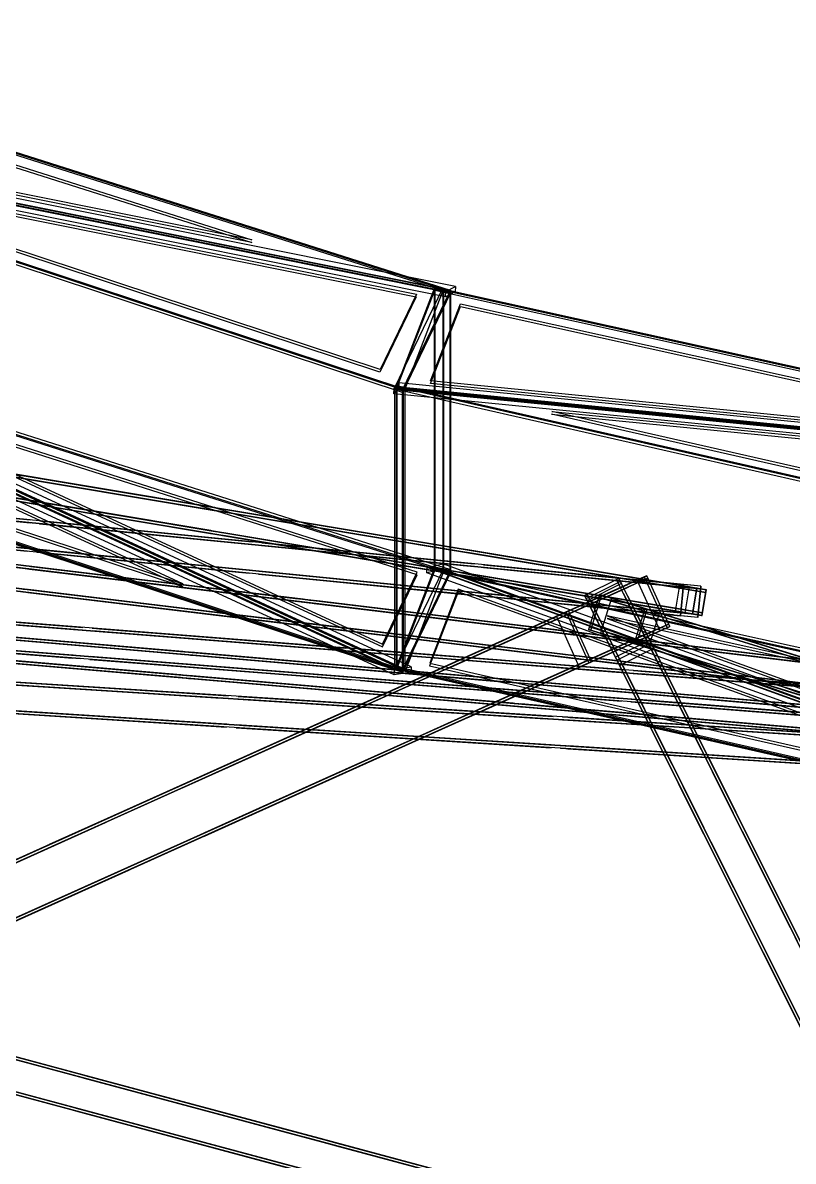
# Model space of a CAD drawing. Header units: millimetres. Extents: x -52000 to 48850, y -48850 to 51750.
# Drawn here: x -16614 to -12194, y 23291 to 29823 of the extents above; entities that cross this region are included whole.
import ezdxf

# ---------------------------------------------------------------- set-up
doc = ezdxf.new("R2010")
doc.units = ezdxf.units.MM
doc.layers.add('D-STR-STRC', color=7, linetype='Continuous', lineweight=25)

msp = doc.modelspace()

# ---------------------------------------------------------------- linework, layer by layer
at = {"layer": 'D-STR-STRC'}
for points in [[(-14160.9, 28272.6), (-19269.5, 29298.2), (-18994.6, 29807.9)], [(-14160.1, 28287.8), (-19268.7, 29313.4), (-18993.8, 29823.1)], [(-15300.9, 28562.1), (-19071.6, 29319), (-18868.7, 29695.3)], [(-15300.1, 28577.3), (-19070.8, 29334.3), (-18867.9, 29710.5)], [(-29278.2, 29340.4), (-29220.3, 29330.7), (-12692, 26569.9), (-12749.9, 26579.6)], [(-29280.8, 29324.6), (-29222.9, 29315), (-12694.7, 26554.1), (-12752.6, 26563.8)], [(-14160.9, 28272.6), (-14435.7, 27701.6), (-19269.5, 29298.2)], [(-14160.1, 28287.8), (-14434.9, 27716.9), (-19268.7, 29313.4)], [(-29300.3, 29208.2), (-29242.4, 29198.6), (-12714.1, 26437.7), (-12772, 26447.4)], [(-29302.9, 29192.5), (-29245, 29182.8), (-12716.7, 26421.9), (-12774.6, 26431.6)], [(-14356.8, 28251.4), (-14565.2, 27818.5), (-18229.9, 29028.9)], [(-14356, 28266.6), (-14564.4, 27833.7), (-18229.1, 29044.2)], [(-14204.2, 28301.1), (-14204.3, 26682.3), (-14478.9, 26112.2), (-14478.9, 27730.9)], [(-9408.6, 27218), (-14471.3, 27718.6), (-14250.5, 28289.5)], [(-9408, 27233.3), (-14470.8, 27733.9), (-14249.9, 28304.8)], [(-14250, 28304.1), (-14250, 26685.3), (-14470.7, 26114.6), (-14470.7, 27733.4)], [(-14160.2, 28287.1), (-14160.2, 26668.3), (-14434.8, 26097.6), (-14434.8, 27716.4)], [(-14199.8, 28293), (-14199.9, 26674.2), (-14420.6, 26103.2), (-14420.5, 27722)], [(-14252.1, 26679.1), (-14252.1, 28299.1), (-14249.9, 28304.8), (-14249.9, 26684.8)], [(-14134, 28279.7), (-14188.5, 28250.2), (-14187, 28280.7), (-14132.4, 28310.2)], [(-14162.9, 26662), (-14162.9, 28282), (-14160.1, 28287.8), (-14160.1, 26667.8)], [(-14434.9, 26096.9), (-18993.8, 28203.1), (-19268.7, 27693.4)], [(-14434.1, 26112.1), (-18993, 28218.4), (-19267.9, 27708.7)], [(-14434.9, 26096.9), (-14160.1, 26667.8), (-18993.8, 28203.1)], [(-14434.1, 26112.1), (-14159.3, 26683.1), (-18993, 28218.4)], [(-10355.3, 27365.3), (-14274.7, 27752.8), (-14103.7, 28194.8)], [(-10354.8, 27380.6), (-14274.1, 27768.1), (-14103.1, 28210.1)], [(-28020.5, 28070.4), (-27984.6, 28066.1), (-8463.9, 25709.1), (-8499.8, 25713.4)], [(-28018.6, 28086.3), (-27982.7, 28081.9), (-8461.9, 25725), (-8497.9, 25729.3)], [(-12726.1, 26574.4), (-12726.1, 26574.4), (-28002.4, 28083.3), (-28002.4, 28083.3)], [(-15696.9, 26587.9), (-18884.1, 28060.4), (-19076.3, 27704)], [(-15696.1, 26603.1), (-18883.3, 28075.7), (-19075.5, 27719.3)], [(-28036.6, 27937.4), (-28000.7, 27933), (-8479.9, 25576.1), (-8515.8, 25580.4)], [(-28034.7, 27953.2), (-27998.8, 27948.9), (-8478, 25591.9), (-8513.9, 25596.3)], [(-12740.6, 26427.1), (-12740.6, 26427.1), (-28016.9, 27936), (-28016.9, 27936)], [(-14550.6, 26242.3), (-14351.4, 26656.1), (-17854.3, 27768.6)], [(-14549.8, 26257.5), (-14350.7, 26671.3), (-17853.5, 27783.9)], [(-14458.7, 27727.3), (-14484.6, 27694.5), (-14483.4, 27725.1), (-14457.5, 27758)], [(-9408.6, 27218), (-9629.5, 26617.3), (-14471.4, 27718.6)], [(-14468.5, 27739.6), (-14468.5, 26119.6), (-14470.8, 26113.9), (-14470.8, 27733.9)], [(-9408, 27233.3), (-9628.9, 26632.7), (-14470.8, 27733.9)], [(-14432.1, 27722.7), (-14432.1, 26102.7), (-14434.9, 26096.9), (-14434.9, 27716.9)], [(-9604.1, 27184.7), (-9777.6, 26712.9), (-13580.4, 27577.8)], [(-9603.5, 27200), (-9777, 26728.2), (-13579.8, 27593.2)], [(-16843.9, 27247.2), (-16807.8, 27241.2), (-15515.6, 27025.3)], [(-16841.3, 27263), (-16805.2, 27256.9), (-15513, 27041.1)], [(-16818.4, 27242.9), (-15526.2, 27027.1), (-15490.1, 27021)], [(-16815.8, 27258.7), (-15523.5, 27042.9), (-15487.4, 27036.8)], [(-27118.3, 27190.9), (-27099.7, 27189.3), (-4228.7, 25234.7), (-4247.4, 25236.3)], [(-8483.1, 25726.5), (-8483.1, 25726.5), (-27109.6, 27189.2), (-27109.6, 27189.2)], [(-27119.7, 27175), (-27101.1, 27173.4), (-4230.1, 25218.7), (-4248.7, 25220.3)], [(-16866, 27115), (-16829.9, 27109), (-15537.7, 26893.1)], [(-16863.4, 27130.8), (-16827.3, 27124.8), (-15535, 26908.9)], [(-16840.5, 27110.8), (-15548.2, 26894.9), (-15512.1, 26888.9)], [(-16837.8, 27126.5), (-15545.6, 26910.7), (-15509.5, 26904.7)], [(-27129.7, 27057.4), (-27111.1, 27055.8), (-4240.2, 25101.1), (-4258.8, 25102.7)], [(-16612.7, 26974.4), (-17789.2, 27090.6), (-17789.2, 27090.6)], [(-16572.5, 26954.3), (-16572.5, 26954.3), (-17749, 27070.5)], [(-16570.9, 26970.2), (-16570.9, 26970.2), (-17747.4, 27086.4)], [(-27131.1, 27041.5), (-27112.5, 27039.9), (-4241.5, 25085.2), (-4260.1, 25086.8)], [(-8494.7, 25578.9), (-8494.7, 25578.9), (-27121.2, 27041.6), (-27121.2, 27041.6)], [(-15466.6, 27017.1), (-15430.5, 27011.1), (-14138.3, 26795.2)], [(-15464, 27032.9), (-15427.9, 27026.9), (-14135.6, 26811)], [(-15441, 27012.9), (-14148.8, 26797), (-14112.7, 26791)], [(-15438.4, 27028.6), (-14146.2, 26812.8), (-14110.1, 26806.8)], [(-16587.1, 26807), (-16587.1, 26807), (-17763.5, 26923.2)], [(-15341.3, 26832.7), (-16517.8, 26948.9), (-16517.8, 26948.9)], [(-15339.7, 26848.6), (-16516.2, 26964.8), (-16516.2, 26964.8)], [(-15299.5, 26828.6), (-15299.5, 26828.6), (-16476, 26944.8)], [(-15297.9, 26844.5), (-15297.9, 26844.5), (-16474.4, 26960.7)], [(-16588.6, 26791.1), (-16588.6, 26791.1), (-17765.1, 26907.3)], [(-15488.7, 26885), (-15452.6, 26878.9), (-14160.3, 26663.1)], [(-15486, 26900.7), (-15449.9, 26894.7), (-14157.7, 26678.9)], [(-15463.1, 26880.7), (-14170.9, 26664.8), (-14134.8, 26658.8)], [(-15460.5, 26896.5), (-14168.2, 26680.6), (-14132.1, 26674.6)], [(-15357.4, 26669.5), (-16533.9, 26785.7), (-16533.9, 26785.7)], [(-15355.8, 26685.4), (-16532.3, 26801.6), (-16532.3, 26801.6)], [(-15314, 26681.3), (-15314, 26681.3), (-16490.5, 26797.5)], [(-14068.2, 26707), (-15244.7, 26823.2), (-15244.7, 26823.2)], [(-14066.7, 26722.9), (-15243.2, 26839.1), (-15243.2, 26839.1)], [(-14026.5, 26702.8), (-14026.5, 26702.8), (-15202.9, 26819)], [(-14024.9, 26718.8), (-14024.9, 26718.8), (-15201.4, 26835)], [(-14089.2, 26787.1), (-14053.1, 26781), (-12831, 26576.9)], [(-14086.6, 26802.8), (-14050.5, 26796.8), (-12828.4, 26592.7)], [(-14061, 26798.6), (-12838.9, 26594.4), (-12802.8, 26588.4)], [(-15315.6, 26665.4), (-15315.6, 26665.4), (-16492.1, 26781.6)], [(-14063.7, 26782.8), (-12841.6, 26578.6), (-12805.5, 26572.6)], [(-16597.6, 26691.2), (-16575.2, 26688.5), (-15035.2, 26502.5)], [(-16595.7, 26707.1), (-16573.3, 26704.4), (-15033.3, 26518.4)], [(-16569, 26687.7), (-15029, 26501.8), (-15006.6, 26499.1)], [(-16567.1, 26703.6), (-15027.1, 26517.7), (-15004.7, 26515)], [(-14084.4, 26543.8), (-15260.9, 26660), (-15260.9, 26660)], [(-14082.8, 26559.7), (-15259.3, 26675.9), (-15259.3, 26675.9)], [(-14042.6, 26539.6), (-14042.6, 26539.6), (-15219.1, 26655.8)], [(-14041, 26555.6), (-14041, 26555.6), (-15217.5, 26671.8)], [(-9628.9, 25012.7), (-14249.9, 26684.8), (-14470.8, 26113.9)], [(-9628.4, 25028), (-14249.3, 26700.1), (-14470.2, 26129.2)], [(-14294, 26697.9), (-14204, 26717.7), (-14205.2, 26687.1), (-14295.1, 26667.3)], [(-9628.9, 25012.7), (-9408, 25613.3), (-14249.9, 26684.8)], [(-9628.3, 25028), (-9407.4, 25628.7), (-14249.2, 26700.2)], [(-14111.3, 26654.9), (-14075.2, 26648.9), (-12853.1, 26444.7)], [(-14108.7, 26670.7), (-14072.6, 26664.6), (-12850.5, 26460.5)], [(-14083.1, 26666.4), (-12861, 26462.3), (-12824.9, 26456.2)], [(-12867.4, 26588.3), (-13971.7, 26697.4), (-13971.7, 26697.4)], [(-12865.8, 26604.3), (-13970.1, 26713.4), (-13970.1, 26713.4)], [(-12825.6, 26584.2), (-12825.6, 26584.2), (-13929.9, 26693.3)], [(-12824, 26600.1), (-12824, 26600.1), (-13928.3, 26709.2)], [(-4239.8, 25234.6), (-4239.8, 25234.6), (-26574.2, 26652.7), (-26574.2, 26652.7)], [(-13034.2, 26650.1), (-13497.1, 26441.7), (-22599.7, 22344.3), (-22136.8, 22552.6)], [(-13027.7, 26635.5), (-13490.5, 26427.1), (-22593.1, 22329.7), (-22130.2, 22538.1)], [(-13151.2, 26597.4), (-13523.7, 26429.7), (-14186.5, 26131.4)], [(-13143.7, 26600.8), (-13806.4, 26302.5), (-14178.9, 26134.8)], [(-14085.8, 26650.6), (-12863.7, 26446.5), (-12827.6, 26440.4)], [(-12958.4, 26333.3), (-13089.8, 26625.1), (-13552.7, 26416.7), (-13421.3, 26124.9)], [(-12902.9, 26358.3), (-13034.2, 26650.1), (-13497.1, 26441.7), (-13365.8, 26149.9)], [(-13194.4, 26634.8), (-13391.2, 26536.4), (-13382.7, 26519.5), (-13186, 26617.9)], [(-13194.4, 26634.8), (-13391.2, 26536.4), (-13205.6, 26165.2), (-13008.8, 26263.6)], [(-13179.5, 26605.1), (-13376.3, 26506.7), (-13190.7, 26135.5), (-12994, 26233.9)], [(-13208.7, 26627.6), (-13023.1, 26256.5), (-10974.4, 22159), (-11160, 22530.2)], [(-13194.4, 26634.8), (-13008.8, 26263.6), (-10960.1, 22166.2), (-11145.7, 22537.3)], [(-12902.9, 26358.3), (-13034.2, 26650.1), (-13048.7, 26643.6), (-12917.3, 26351.8)], [(-12846.7, 26595.7), (-12871.4, 26447.8), (-12813.5, 26438.1), (-12788.7, 26586)], [(-12841.7, 26421), (-12824, 26600.1), (-12824, 26600.1), (-12841.7, 26421)], [(-12742.2, 26411.2), (-12724.5, 26590.3), (-12724.5, 26590.3), (-12742.2, 26411.2)], [(-26501.7, 26536), (-26243.8, 26466.8), (-10995.1, 22369.3), (-11252.9, 22438.6)], [(-16613.6, 26558.1), (-16591.3, 26555.4), (-15051.3, 26369.5)], [(-16611.7, 26574), (-16589.3, 26571.3), (-15049.3, 26385.4)], [(-16585.1, 26554.7), (-15045.1, 26368.7), (-15022.7, 26366)], [(-16583.2, 26570.6), (-15043.2, 26384.6), (-15020.8, 26381.9)], [(-10686.4, 25316.2), (-14116, 26557.3), (-14279.9, 26133.5)], [(-10685.9, 25331.5), (-14115.4, 26572.6), (-14279.4, 26148.8)], [(-13144.7, 26582.8), (-13517.2, 26415.2), (-14179.9, 26116.8)], [(-13137.1, 26586.2), (-13799.9, 26287.9), (-14172.3, 26120.2)], [(-12883.5, 26425.1), (-13987.8, 26534.2), (-13987.8, 26534.2)], [(-12881.9, 26441.1), (-13986.3, 26550.1), (-13986.3, 26550.1)], [(-12841.7, 26421), (-12841.7, 26421), (-13946, 26530.1)], [(-12840.1, 26436.9), (-12840.1, 26436.9), (-13944.5, 26546)], [(-13391.2, 26536.4), (-13205.6, 26165.2), (-11156.9, 22067.8), (-11342.5, 22439)], [(-13376.9, 26543.5), (-13191.3, 26172.4), (-11142.6, 22074.9), (-11328.2, 22446.1)], [(-13306.3, 26542.9), (-13368.5, 26342.4), (-13355.5, 26338.3), (-13293.2, 26538.9)], [(-13306.3, 26542.9), (-13368.5, 26342.4), (-13093.7, 26257.1), (-13031.5, 26457.6)], [(-13311, 26527.7), (-13036.2, 26442.3), (163.8, 22344.9), (-111, 22430.2)], [(-13306.3, 26542.9), (-13031.5, 26457.6), (168.5, 22360.2), (-106.3, 22445.5)], [(-13170.3, 26550.8), (-13025.2, 26260.6), (-12892.3, 25994.9)], [(-13158, 26526.2), (-13025.1, 26260.5), (-12880.1, 25970.3)], [(-13156, 26557.9), (-13010.9, 26267.8), (-12878, 26002)], [(-13143.7, 26533.4), (-13010.8, 26267.6), (-12865.7, 25977.4)], [(-12749.9, 26579.6), (-12774.6, 26431.6), (-12770.8, 26431), (-12746.1, 26578.9)], [(-12749.9, 26579.6), (-12774.6, 26431.6), (-12716.7, 26421.9), (-12692, 26569.9)], [(-12695.9, 26570.5), (-12720.6, 26422.6), (-12716.7, 26421.9), (-12692, 26569.9)], [(-4249.1, 25086.9), (-4249.1, 25086.9), (-26583.5, 26505), (-26583.5, 26505)], [(-26505.8, 26520.6), (-26248, 26451.3), (-10999.3, 22353.9), (-11257.1, 22423.1)], [(-16312.2, 26357.3), (-17767.7, 26471.6), (-17767.7, 26471.6)], [(-16270.3, 26354), (-16270.3, 26354), (-17725.8, 26468.3)], [(-14970.9, 26494.8), (-14948.5, 26492.1), (-13408.5, 26306.1)], [(-14968.9, 26510.6), (-14946.5, 26507.9), (-13406.5, 26322)], [(-14942.3, 26491.3), (-13402.3, 26305.4), (-13379.9, 26302.7)], [(-14940.4, 26507.2), (-13400.4, 26321.3), (-13378, 26318.5)], [(-13352.8, 26459.5), (-13207.7, 26169.4), (-13074.8, 25903.6)], [(-13338.4, 26466.7), (-13193.4, 26176.5), (-13060.5, 25910.8)], [(-13236.7, 26521.3), (-13299, 26320.8), (-13024.2, 26235.5), (-12961.9, 26436)], [(-13185.8, 26488.8), (-12992.8, 26428.9), (-12012.8, 26124.7)], [(-13184, 26488.2), (-12204, 26184), (-12011, 26124.1)], [(-13181.1, 26504.1), (-12988.1, 26444.2), (-12008.1, 26140)], [(-13179.2, 26503.5), (-12199.2, 26199.3), (-12006.2, 26139.4)], [(-13044.5, 26461.7), (-13106.8, 26261.1), (-13093.7, 26257.1), (-13031.5, 26457.6)], [(-16313.4, 26341.4), (-17768.9, 26455.7), (-17768.9, 26455.7)], [(-16271.6, 26338.1), (-16271.6, 26338.1), (-17727.1, 26452.4)], [(-13351.3, 26156.4), (-13482.7, 26448.2), (-13497.1, 26441.7), (-13365.8, 26149.9)], [(-13340.5, 26435), (-13207.6, 26169.2), (-13062.5, 25879.1)], [(-13326.2, 26442.1), (-13193.3, 26176.4), (-13048.2, 25886.2)], [(-9765.5, 25139.8), (-9598.4, 25594.3), (-13262.1, 26405.1)], [(-9764.9, 25155.2), (-9597.7, 25609.7), (-13261.5, 26420.4)], [(-26556.2, 26333.2), (-26298.3, 26264), (-11049.6, 22166.5), (-11307.4, 22235.8)], [(-26552, 26348.7), (-26294.2, 26279.4), (-11045.5, 22182), (-11303.3, 22251.2)], [(-12909.5, 26372.9), (-13372.3, 26164.5), (-22474.9, 22067.1), (-22012, 22275.4)], [(-12902.9, 26358.3), (-13365.8, 26149.9), (-22468.3, 22052.5), (-22005.4, 22260.8)], [(-17558.2, 26357.8), (-17546.6, 26356.8), (-15728.2, 26201.4)], [(-17556.9, 26373.8), (-17545.3, 26372.8), (-15726.9, 26217.3)], [(-17527.5, 26355.2), (-15709.1, 26199.8), (-15697.5, 26198.8)], [(-17526.1, 26371.1), (-15707.7, 26215.7), (-15696.1, 26214.7)], [(-14761.2, 26219.5), (-16216.7, 26333.8), (-16216.7, 26333.8)], [(-14760, 26235.4), (-16215.5, 26349.7), (-16215.5, 26349.7)], [(-14719.3, 26216.2), (-14719.3, 26216.2), (-16174.9, 26330.5)], [(-14718.1, 26232.1), (-14718.1, 26232.1), (-16173.6, 26346.4)], [(-14986.9, 26361.7), (-14964.5, 26359), (-13424.5, 26173.1)], [(-14985, 26377.6), (-14962.6, 26374.9), (-13422.6, 26189)], [(-14958.3, 26358.3), (-13418.3, 26172.3), (-13396, 26169.6)], [(-14956.4, 26374.2), (-13416.4, 26188.2), (-13394, 26185.5)], [(-13368.5, 26342.4), (-13093.7, 26257.1), (106.3, 22159.6), (-168.5, 22244.9)], [(-13363.8, 26357.7), (-13089, 26272.3), (111, 22174.9), (-163.8, 22260.2)], [(-16326.3, 26177.9), (-17781.8, 26292.2), (-17781.8, 26292.2)], [(-16325, 26193.8), (-17780.5, 26308.1), (-17780.5, 26308.1)], [(-16284.4, 26174.6), (-16284.4, 26174.6), (-17739.9, 26288.9)], [(-16283.1, 26190.5), (-16283.1, 26190.5), (-17738.7, 26304.8)], [(-13869.5, 26274.1), (-14242, 26106.4), (-14945, 25790)], [(-13862, 26277.5), (-14565, 25961), (-14937.5, 25793.4)], [(-13855.4, 26262.9), (-14558.4, 25946.4), (-14930.9, 25778.8)], [(-13026.5, 26320.2), (-13398.9, 26152.5), (-14061.7, 25854.2)], [(-13019.9, 26305.6), (-13392.4, 26137.9), (-14055.1, 25839.6)], [(-13018.9, 26323.6), (-13681.7, 26025.3), (-14054.1, 25857.6)], [(-13012.3, 26309), (-13675.1, 26010.7), (-14047.6, 25843)], [(-13344.1, 26298.3), (-13321.7, 26295.6), (-11781.7, 26109.7)], [(-13342.2, 26314.2), (-13319.8, 26311.5), (-11779.8, 26125.6)], [(-13315.6, 26294.9), (-11775.5, 26109), (-11753.2, 26106.2)], [(-13313.6, 26310.8), (-11773.6, 26124.8), (-11751.2, 26122.1)], [(-13243.4, 26303.5), (-13050.3, 26243.6), (-12070.3, 25939.4)], [(-13241.5, 26302.9), (-12261.5, 25998.7), (-12068.5, 25938.8)], [(-13238.6, 26318.8), (-13045.6, 26258.9), (-12065.6, 25954.7)], [(-13236.7, 26318.2), (-12256.8, 26014), (-12063.7, 25954.1)], [(-13017.3, 26280.5), (-13214, 26182.1), (-13205.6, 26165.2), (-13008.8, 26263.6)], [(-17569.7, 26224.3), (-17558, 26223.3), (-15739.6, 26067.9)], [(-17568.3, 26240.2), (-17556.7, 26239.2), (-15738.3, 26083.8)], [(-17538.9, 26221.7), (-15720.5, 26066.3), (-15708.9, 26065.3)], [(-17537.5, 26237.6), (-15719.1, 26082.2), (-15707.5, 26081.2)], [(-15651, 26210.9), (-15639.4, 26209.9), (-13821, 26054.5)], [(-15620.2, 26208.2), (-13801.8, 26052.8), (-13790.2, 26051.8)], [(-13863, 26259.5), (-14235.4, 26091.8), (-14938.4, 25775.4)], [(-13209, 26097.6), (-14664.5, 26211.9), (-14664.5, 26211.9)], [(-13207.8, 26113.5), (-14663.3, 26227.8), (-14663.3, 26227.8)], [(-13167.1, 26094.3), (-13167.1, 26094.3), (-14622.6, 26208.6)], [(-13165.9, 26110.2), (-13165.9, 26110.2), (-14621.4, 26224.5)], [(-13010.3, 26230.9), (-12854.5, 25919.2), (-12721.6, 25653.4)], [(-12998.1, 26206.3), (-12865.2, 25940.6), (-12709.3, 25628.8)], [(-12996, 26238), (-12840.2, 25926.3), (-12707.3, 25660.6)], [(-12983.7, 26213.4), (-12850.9, 25947.7), (-12695, 25636)], [(-14774.1, 26056), (-16229.6, 26170.3), (-16229.6, 26170.3)], [(-14772.8, 26071.9), (-16228.3, 26186.2), (-16228.3, 26186.2)], [(-14732.2, 26052.7), (-14732.2, 26052.7), (-16187.7, 26167)], [(-14730.9, 26068.6), (-14730.9, 26068.6), (-16186.4, 26182.9)], [(-15652.3, 26194.9), (-15640.7, 26193.9), (-13822.3, 26038.5)], [(-15621.6, 26192.3), (-13803.2, 26036.9), (-13791.6, 26035.9)], [(-13360.2, 26165.3), (-13337.8, 26162.6), (-11797.8, 25976.7)], [(-13358.3, 26181.2), (-13335.9, 26178.5), (-11795.9, 25992.5)], [(-13331.6, 26161.9), (-11791.6, 25975.9), (-11769.2, 25973.2)], [(-13329.7, 26177.7), (-11789.7, 25991.8), (-11767.3, 25989.1)], [(-13192.8, 26139.6), (-13036.9, 25827.9), (-12904.1, 25562.2)], [(-13178.5, 26146.8), (-13022.6, 25835.1), (-12889.8, 25569.3)], [(-15475.3, 25964), (-17239.7, 26076), (-17239.7, 26076)], [(-15433.4, 25961.4), (-15433.4, 25961.4), (-17197.8, 26073.4)], [(-15662.4, 26077.3), (-15650.8, 26076.4), (-13832.4, 25920.9)], [(-15631.6, 26074.7), (-13813.2, 25919.3), (-13801.6, 25918.3)], [(-14482.3, 26111.5), (-14385.2, 26128), (-14386.8, 26097.5), (-14483.9, 26081)], [(-13180.5, 26115.1), (-13047.7, 25849.3), (-12891.8, 25537.6)], [(-13166.2, 26122.2), (-13033.3, 25856.5), (-12877.5, 25544.8)], [(-11656.8, 25975.7), (-13112.3, 26090), (-13112.3, 26090)], [(-11655.5, 25991.6), (-13111.1, 26105.9), (-13111.1, 26105.9)], [(-11614.9, 25972.4), (-11614.9, 25972.4), (-13070.4, 26086.7)], [(-11613.7, 25988.4), (-11613.7, 25988.4), (-13069.2, 26102.6)], [(-15476.3, 25948), (-17240.7, 26060.1), (-17240.7, 26060.1)], [(-15434.4, 25945.4), (-15434.4, 25945.4), (-17198.8, 26057.4)], [(-15663.7, 26061.4), (-15652.1, 26060.4), (-13833.7, 25905)], [(-15633, 26058.8), (-13814.6, 25903.4), (-13803, 25902.4)], [(-13737.2, 26000.3), (-14440.2, 25683.8), (-14812.7, 25516.2)], [(-13221.8, 25934.1), (-14677.4, 26048.4), (-14677.4, 26048.4)], [(-13220.6, 25950), (-14676.1, 26064.3), (-14676.1, 26064.3)], [(-13180, 25930.8), (-13180, 25930.8), (-14635.5, 26045.1)], [(-13178.7, 25946.7), (-13178.7, 25946.7), (-14634.2, 26061)], [(-13746.4, 26032), (-13734.8, 26031), (-11916.4, 25875.6)], [(-13745.1, 26048), (-13733.4, 26047), (-11915, 25891.6)], [(-13715.7, 26029.4), (-11897.2, 25874), (-11885.6, 25873)], [(-13714.3, 26045.3), (-11895.9, 25889.9), (-11884.3, 25888.9)], [(-14620.5, 25936), (-15323.5, 25619.6), (-15696, 25451.9)], [(-13615.1, 25829.9), (-15379.5, 25941.9), (-15379.5, 25941.9)], [(-13614.1, 25845.8), (-15378.5, 25957.9), (-15378.5, 25957.9)], [(-13573.2, 25827.2), (-13573.2, 25827.2), (-15337.6, 25939.2)], [(-13572.2, 25843.2), (-13572.2, 25843.2), (-15336.6, 25955.2)], [(-13744.7, 25996.9), (-14117.2, 25829.2), (-14820.2, 25512.7)], [(-13738.2, 25982.3), (-14110.7, 25814.6), (-14813.7, 25498.2)], [(-13730.6, 25985.7), (-14433.6, 25669.2), (-14806.1, 25501.6)], [(-11668.4, 25828.1), (-13123.9, 25942.4), (-13123.9, 25942.4)], [(-11626.5, 25824.9), (-11626.5, 25824.9), (-13082, 25939.2)], [(-15486.7, 25784.4), (-17251.1, 25896.4), (-17251.1, 25896.4)], [(-15485.7, 25800.3), (-17250.1, 25912.4), (-17250.1, 25912.4)], [(-15444.8, 25781.7), (-15444.8, 25781.7), (-17209.2, 25893.7)], [(-15443.8, 25797.7), (-15443.8, 25797.7), (-17208.2, 25909.7)], [(-14628.1, 25932.6), (-15000.6, 25765), (-15703.6, 25448.5)], [(-14621.5, 25918), (-14994, 25750.4), (-15697, 25433.9)], [(-14614, 25921.4), (-15317, 25605), (-15689.4, 25437.3)], [(-13757.8, 25898.5), (-13746.2, 25897.5), (-11927.8, 25742.1)], [(-13756.5, 25914.5), (-13744.9, 25913.5), (-11926.5, 25758.1)], [(-13727.1, 25895.9), (-11908.7, 25740.5), (-11897, 25739.5)], [(-13725.7, 25911.8), (-11907.3, 25756.4), (-11895.7, 25755.4)], [(-11669.6, 25812.2), (-13125.1, 25926.5), (-13125.1, 25926.5)], [(-11627.8, 25808.9), (-11627.8, 25808.9), (-13083.3, 25923.2)], [(-12839.6, 25889.4), (-12683.8, 25577.7), (-12550.9, 25312)], [(-12825.3, 25896.6), (-12669.4, 25584.9), (-12536.6, 25319.1)], [(-12813, 25872), (-12680.1, 25606.3), (-12524.3, 25294.5)], [(-11753.9, 25711.7), (-13518.3, 25823.7), (-13518.3, 25823.7)], [(-11752.9, 25727.7), (-13517.3, 25839.7), (-13517.3, 25839.7)], [(-11712, 25709), (-11712, 25709), (-13476.4, 25821.1)], [(-11711, 25725), (-11711, 25725), (-13475.4, 25837)], [(-13007.8, 25805.3), (-12851.9, 25493.6), (-12719, 25227.9)], [(-12827.3, 25864.8), (-12694.5, 25599.1), (-12538.6, 25287.4)], [(-13625.5, 25666.2), (-15389.9, 25778.2), (-15389.9, 25778.2)], [(-13624.5, 25682.2), (-15388.9, 25794.2), (-15388.9, 25794.2)], [(-13583.6, 25663.5), (-13583.6, 25663.5), (-15348, 25775.6)], [(-13582.6, 25679.5), (-13582.6, 25679.5), (-15347, 25791.5)], [(-13022.1, 25798.2), (-12866.2, 25486.5), (-12733.4, 25220.7)], [(-13009.8, 25773.6), (-12876.9, 25507.9), (-12721.1, 25196.2)], [(-12995.5, 25780.8), (-12862.6, 25515), (-12706.7, 25203.3)], [(-11763.3, 25564), (-13527.7, 25676), (-13527.7, 25676)], [(-11721.4, 25561.3), (-11721.4, 25561.3), (-13485.8, 25673.4)], [(-14503.3, 25655.4), (-14875.8, 25487.8), (-15578.8, 25171.3)], [(-14496.7, 25640.8), (-14869.2, 25473.2), (-15572.2, 25156.7)], [(-14495.7, 25658.8), (-15198.8, 25342.4), (-15571.2, 25174.7)], [(-14489.2, 25644.2), (-15192.2, 25327.8), (-15564.7, 25160.1)], [(-11764.3, 25548), (-13528.7, 25660.1), (-13528.7, 25660.1)], [(-11722.4, 25545.4), (-11722.4, 25545.4), (-13486.8, 25657.4)], [(-15386.6, 25591.2), (-15759.1, 25423.5), (-16462.1, 25107.1)], [(-15380.1, 25576.6), (-15752.5, 25408.9), (-16455.5, 25092.5)], [(-15379.1, 25594.6), (-16082.1, 25278.1), (-16454.6, 25110.5)], [(-15372.5, 25580), (-16075.5, 25263.5), (-16448, 25095.9)], [(-12668.9, 25548), (-12513, 25236.2), (-12380.2, 24970.5)], [(-12654.6, 25555.1), (-12498.7, 25243.4), (-12365.9, 24977.7)], [(-12656.6, 25523.4), (-12523.7, 25257.7), (-12367.9, 24945.9)], [(-12642.3, 25530.5), (-12509.4, 25264.8), (-12353.6, 24953.1)], [(-12851.4, 25456.7), (-12695.5, 25145), (-12562.6, 24879.3)], [(-12839.1, 25432.2), (-12706.2, 25166.4), (-12550.3, 24854.7)], [(-12837, 25463.9), (-12681.2, 25152.2), (-12548.3, 24886.4)], [(-12824.8, 25439.3), (-12691.9, 25173.6), (-12536, 24861.9)], [(-15261.8, 25314), (-15634.3, 25146.3), (-16337.3, 24829.8)], [(-15255.3, 25299.4), (-15627.7, 25131.7), (-16330.8, 24815.3)], [(-15254.3, 25317.4), (-15957.3, 25000.9), (-16329.8, 24833.2)], [(-15247.7, 25302.8), (-15950.7, 24986.3), (-16323.2, 24818.7)], [(-16145.2, 25249.7), (-16517.6, 25082.1), (-17220.7, 24765.6)], [(-16138.6, 25235.1), (-16511.1, 25067.5), (-17214.1, 24751)], [(-16137.6, 25253.1), (-16840.6, 24936.7), (-17213.1, 24769)], [(-16131, 25238.5), (-16834.1, 24922.1), (-17206.5, 24754.4)], [(-12498.2, 25206.5), (-12342.3, 24894.8), (-12209.4, 24629.1)], [(-12485.9, 25181.9), (-12353, 24916.2), (-12197.1, 24604.5)], [(-12483.9, 25213.7), (-12328, 24901.9), (-12195.1, 24636.2)], [(-12471.6, 25189.1), (-12338.7, 24923.4), (-12182.8, 24611.6)], [(-12680.6, 25115.3), (-12524.8, 24803.6), (-12391.9, 24537.8)], [(-12668.3, 25090.7), (-12535.5, 24825), (-12379.6, 24513.2)], [(-12666.3, 25122.4), (-12510.5, 24810.7), (-12377.6, 24545)], [(-12654, 25097.9), (-12521.2, 24832.1), (-12365.3, 24520.4)], [(-16020.4, 24972.5), (-16392.9, 24804.8), (-17095.9, 24488.4)], [(-16013.8, 24957.9), (-16386.3, 24790.3), (-17089.3, 24473.8)], [(-16012.8, 24975.9), (-16715.8, 24659.5), (-17088.3, 24491.8)], [(-16006.3, 24961.3), (-16709.3, 24644.9), (-17081.7, 24477.2)], [(-12327.4, 24865.1), (-12171.6, 24553.3), (-12038.7, 24287.6)], [(-12315.1, 24840.5), (-12182.3, 24574.8), (-12026.4, 24263)], [(-12313.1, 24872.2), (-12157.3, 24560.5), (-12024.4, 24294.8)], [(-12300.8, 24847.6), (-12168, 24581.9), (-12012.1, 24270.2)], [(-12509.9, 24773.8), (-12354, 24462.1), (-12221.2, 24196.4)], [(-12495.6, 24781), (-12339.7, 24469.3), (-12206.9, 24203.5)], [(-12497.6, 24749.2), (-12364.7, 24483.5), (-12208.9, 24171.8)], [(-12483.3, 24756.4), (-12350.4, 24490.7), (-12194.6, 24178.9)], [(-12339.2, 24432.4), (-12183.3, 24120.7), (-12050.4, 23854.9)], [(-12324.9, 24439.5), (-12169, 24127.8), (-12036.1, 23862.1)], [(-12326.9, 24407.8), (-12194, 24142.1), (-12038.2, 23830.3)], [(-12312.6, 24415), (-12179.7, 24149.2), (-12023.8, 23837.5)], [(-17538, 24110.9), (-17357, 24062.2), (-16160.8, 23740.8)], [(-17533.9, 24126.3), (-17352.8, 24077.7), (-16156.6, 23756.3)], [(-17532.1, 24109.3), (-16335.9, 23787.9), (-16154.9, 23739.2)], [(-17528, 24124.7), (-16331.8, 23803.3), (-16150.7, 23754.7)], [(-17588.4, 23923.5), (-17407.3, 23874.9), (-16211.1, 23553.5)], [(-17584.2, 23939), (-17403.2, 23890.3), (-16207, 23568.9)], [(-17582.5, 23921.9), (-16386.3, 23600.5), (-16205.2, 23551.9)], [(-17578.3, 23937.4), (-16382.1, 23616), (-16201.1, 23567.3)], [(-16263.2, 23784.9), (-16082.1, 23736.2), (-14885.9, 23414.8)], [(-16257.2, 23783.3), (-15061.1, 23461.9), (-14880, 23413.2)], [(-16267.3, 23769.4), (-16086.2, 23720.8), (-14890.1, 23399.4)], [(-16261.4, 23767.8), (-15065.2, 23446.4), (-14884.1, 23397.8)], [(-16313.5, 23597.5), (-16132.4, 23548.9), (-14936.3, 23227.5)], [(-16307.6, 23595.9), (-15111.4, 23274.5), (-14930.3, 23225.9)], [(-16317.7, 23582.1), (-16136.6, 23533.4), (-14940.4, 23212)], [(-16311.7, 23580.5), (-15115.6, 23259.1), (-14934.5, 23210.4)], [(-14996.6, 23428), (-14815.5, 23379.3), (-13619.3, 23057.9)], [(-14992.4, 23443.4), (-14811.4, 23394.8), (-13615.2, 23073.4)], [(-14990.7, 23426.4), (-13794.5, 23105), (-13613.4, 23056.3)], [(-14986.5, 23441.8), (-13790.3, 23120.4), (-13609.3, 23071.8)]]:
    msp.add_lwpolyline(points, close=True, dxfattribs=at)
for points in [[(-14162.9, 28282), (-18996.9, 29817.4)], [(-14160.1, 28287.8), (-18993.8, 29823.1)], [(-29278.2, 29340.4), (-12749.9, 26579.6)], [(-29274.3, 29339.8), (-12746.1, 26578.9)], [(-29224.1, 29331.4), (-12695.9, 26570.5)], [(-14132.4, 28310.2), (-19241, 29335.8)], [(-29220.3, 29330.7), (-12692, 26569.9)], [(-14188.5, 28250.2), (-19297.1, 29275.8)], [(-14187, 28280.7), (-19295.6, 29306.3)], [(-14434.9, 27716.9), (-19268.7, 29313.4)], [(-14432.1, 27722.7), (-19265.6, 29319.2)], [(-14134, 28279.7), (-19242.6, 29305.3)], [(-29302.9, 29192.5), (-12774.6, 26431.6)], [(-29299, 29191.8), (-12770.8, 26431)], [(-29248.9, 29183.4), (-12720.6, 26422.6)], [(-29245, 29182.8), (-12716.7, 26421.9)], [(-9410.1, 27227.7), (-14252.1, 28299.1)], [(-14199.8, 28293), (-14250, 28304.1)], [(-9408, 27233.3), (-14249.9, 28304.8)], [(-14160.2, 28287.1), (-14204.2, 28301.1)], [(-14385.2, 26128), (-18944.1, 28234.2)], [(-14483.9, 26081), (-19042.8, 28187.3)], [(-14482.3, 26111.5), (-19041.2, 28217.8)], [(-14162.9, 26662), (-18996.9, 28197.4)], [(-14160.1, 26667.8), (-18993.8, 28203.1)], [(-14386.8, 26097.5), (-18945.7, 28203.7)], [(-12724.5, 26590.3), (-28000.8, 28099.2)], [(-28018.6, 28086.3), (-8497.9, 25729.3)], [(-28016.2, 28086), (-8495.5, 25729)], [(-27985.1, 28082.2), (-8464.3, 25725.3)], [(-27982.7, 28081.9), (-8461.9, 25725)], [(-28036.6, 27937.4), (-8515.8, 25580.4)], [(-28034.2, 27937.1), (-8513.4, 25580.1)], [(-12742.2, 26411.2), (-28018.5, 27920.1)], [(-28003.1, 27933.3), (-8482.3, 25576.4)], [(-28000.7, 27933), (-8479.9, 25576.1)], [(-14432.1, 26102.7), (-19265.6, 27699.2)], [(-9420.7, 27224.6), (-14483.4, 27725.1)], [(-14434.8, 27716.4), (-14478.9, 27730.9)], [(-9628.9, 26632.7), (-14470.8, 27733.9)], [(-14420.5, 27722), (-14470.7, 27733.4)], [(-9626.9, 26638.3), (-14468.5, 27739.6)], [(-9396, 27226.8), (-14458.7, 27727.3)], [(-9394.8, 27257.4), (-14457.5, 27758)], [(-14434.9, 26096.9), (-19268.7, 27693.4)], [(-9421.9, 27193.9), (-14484.6, 27694.5)], [(-27118.3, 27190.9), (-4247.4, 25236.3)], [(-27117.1, 27190.8), (-4246.1, 25236.1)], [(-8481.8, 25742.4), (-27108.4, 27205.1)], [(-27100.9, 27189.4), (-4230, 25234.8)], [(-27099.7, 27189.3), (-4228.7, 25234.7)], [(-27131.1, 27041.5), (-4260.1, 25086.8)], [(-27129.9, 27041.4), (-4258.9, 25086.7)], [(-8495.9, 25563), (-27122.4, 27025.7)], [(-27113.7, 27040), (-4242.8, 25085.3)], [(-27112.5, 27039.9), (-4241.5, 25085.2)], [(-4238.7, 25250.5), (-26573.1, 26668.7)], [(-9674.2, 24995.1), (-14295.1, 26667.3)], [(-9673, 25025.8), (-14294, 26697.9)], [(-9410.1, 25607.7), (-14252.1, 26679.1)], [(-14199.9, 26674.2), (-14250, 26685.3)], [(-9408, 25613.3), (-14249.9, 26684.8)], [(-9584.3, 25014.9), (-14205.2, 26687.1)], [(-14160.2, 26668.3), (-14204.3, 26682.3)], [(-9583.1, 25045.5), (-14204, 26717.7)], [(-13048.7, 26643.6), (-22151.3, 22546.1)], [(-13034.2, 26650.1), (-22136.8, 22552.6)], [(-13194.4, 26634.8), (-11145.7, 22537.3)], [(-13194.4, 26634.8), (-13179.5, 26605.1)], [(-13186, 26617.9), (-11137.3, 22520.5)], [(-13034.2, 26650.1), (-13089.8, 26625.1)], [(-12846.7, 26595.7), (-12749.9, 26579.6)], [(-12724.5, 26590.3), (-12824, 26600.1)], [(-26501.7, 26536), (-11252.9, 22438.6)], [(-26489.4, 26532.7), (-11240.7, 22435.3)], [(-13391.2, 26536.4), (-11342.5, 22439)], [(-13391.2, 26536.4), (-13376.3, 26506.7)], [(-13306.3, 26542.9), (-106.3, 22445.5)], [(-13306.3, 26542.9), (-13236.7, 26521.3)], [(-13293.2, 26538.9), (-93.2, 22441.4)], [(-12788.7, 26586), (-12692, 26569.9)], [(-4250.1, 25070.9), (-26584.6, 26489)], [(-26256.1, 26470.1), (-11007.4, 22372.6)], [(-26243.8, 26466.8), (-10995.1, 22369.3)], [(-13382.7, 26519.5), (-11334, 22422.1)], [(-13044.5, 26461.7), (155.5, 22364.2)], [(-13031.5, 26457.6), (168.5, 22360.2)], [(-13031.5, 26457.6), (-12961.9, 26436)], [(-13497.1, 26441.7), (-22599.7, 22344.3)], [(-13482.7, 26448.2), (-22585.2, 22350.8)], [(-13497.1, 26441.7), (-13552.7, 26416.7)], [(-12871.4, 26447.8), (-12774.6, 26431.6)], [(-12742.2, 26411.2), (-12841.7, 26421)], [(-12813.5, 26438.1), (-12716.7, 26421.9)], [(-26556.2, 26333.2), (-11307.4, 22235.8)], [(-26543.9, 26329.9), (-11295.2, 22232.5)], [(-12917.3, 26351.8), (-22019.9, 22254.3)], [(-12902.9, 26358.3), (-22005.4, 22260.8)], [(-13368.5, 26342.4), (-168.5, 22244.9)], [(-13368.5, 26342.4), (-13299, 26320.8)], [(-13355.5, 26338.3), (-155.5, 22240.9)], [(-12902.9, 26358.3), (-12958.4, 26333.3)], [(-26310.6, 26267.3), (-11061.9, 22169.8)], [(-26298.3, 26264), (-11049.6, 22166.5)], [(-13106.8, 26261.1), (93.2, 22163.7)], [(-13017.3, 26280.5), (-10968.5, 22183)], [(-13008.8, 26263.6), (-10960.1, 22166.2)], [(-13008.8, 26263.6), (-12994, 26233.9)], [(-13093.7, 26257.1), (106.3, 22159.6)], [(-13093.7, 26257.1), (-13024.2, 26235.5)], [(-13365.8, 26149.9), (-22468.3, 22052.5)], [(-13351.3, 26156.4), (-22453.9, 22059)], [(-13365.8, 26149.9), (-13421.3, 26124.9)], [(-13214, 26182.1), (-11165.3, 22084.7)], [(-13205.6, 26165.2), (-11156.9, 22067.8)], [(-13205.6, 26165.2), (-13190.7, 26135.5)], [(-14434.8, 26097.6), (-14478.9, 26112.2)], [(-9628.9, 25012.7), (-14470.8, 26113.9)], [(-14420.6, 26103.2), (-14470.7, 26114.6)], [(-9626.9, 25018.3), (-14468.5, 26119.6)]]:
    msp.add_lwpolyline(points, dxfattribs=at)

doc.saveas('drawing.dxf')
